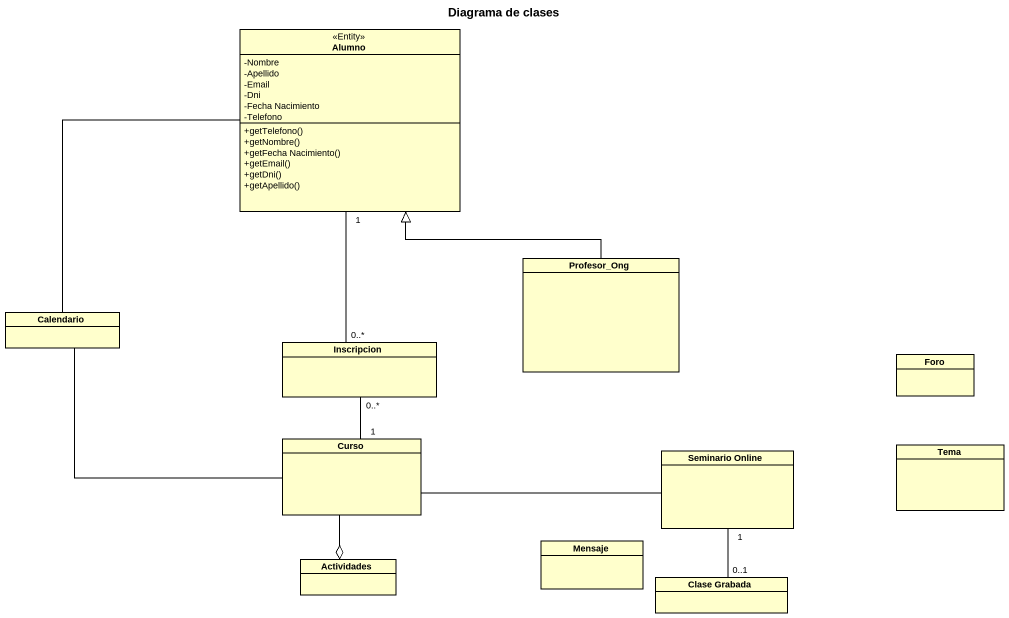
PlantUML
@startuml
title Diagrama de clases
hide circle
hide empty members
skinparam classAttributeIconSize 0
class Alumno <<Entity>> {
  -Nombre
  -Apellido
  -Email
  -Dni
  -Fecha Nacimiento
  -Telefono
  +getTelefono()
  +getNombre()
  +getFecha Nacimiento()
  +getEmail()
  +getDni()
  +getApellido()
}
class Profesor_Ong
class Calendario
class Inscripcion
class Foro
class Curso
class "Seminario Online" as Seminario_Online
class Tema
class Actividades
class Mensaje
class "Clase Grabada" as Clase_Grabada
Alumno "1" -- "0..*" Inscripcion
Profesor_Ong -up-|> Alumno
Calendario -up- Alumno
Inscripcion "0..*" -- "1" Curso
Curso -left- Calendario
Curso -right- Seminario_Online
Seminario_Online "1" -- "0..1" Clase_Grabada
Actividades o-up- Curso
@enduml
